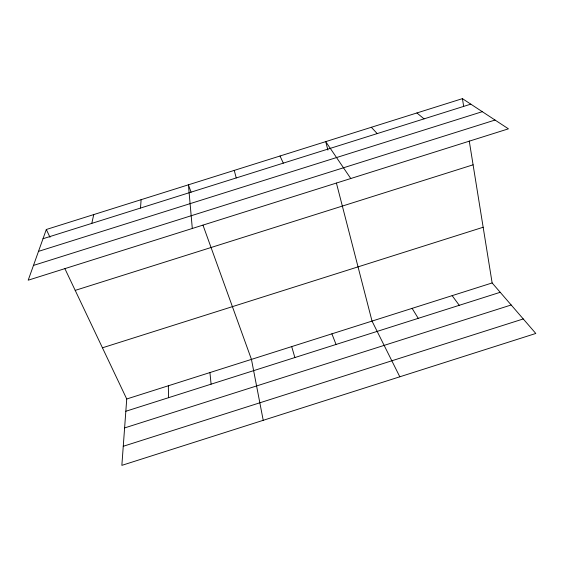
<?xml version="1.0" encoding="UTF-8"?>
<svg xmlns="http://www.w3.org/2000/svg" width="564" height="564" viewBox="0 0 564 564"><rect width="100%" height="100%" fill="white"/><g stroke="black" fill="none" stroke-linecap="round" stroke-linejoin="round"><path stroke-width="0.85" d="M140.492 208.06L141.12 199.684M64.797 268.45L126.731 398.988L121.859 465.356L535.8 333.465L492.139 282.945L469.248 140.979M91.791 223.386L93.751 214.581M46.311 229.499L28.2 280.195L508.432 128.832L462.424 98.644L46.311 229.499L50.006 237.275M124.609 427.928L511.181 304.983M123.262 446.279L523.258 318.949M102.444 347.798L483.158 227.25M126.731 398.988L492.139 282.945M125.835 411.262L500.219 292.293M43.012 238.727L470.806 104.15M38.5 251.368L482.283 111.679M33.473 265.425L495.037 120.047M75.202 290.382L473.09 164.815M416.923 112.955L424.036 118.863M371.352 127.281L377.196 133.597M452.152 295.642L459.258 305.307M350.773 178.52L325.717 141.635L327.903 150.08M412.115 308.36L418.241 318.343M399.813 376.794L372.029 321.085L336.419 183.088M280.019 156.002L283.304 163.137M331.893 333.839L336.045 344.463M191.083 192.204L188.411 184.809L192.31 228.469M202.977 225.142L251.452 359.381L263.219 420.314M291.701 346.599L294.866 357.548M234.25 170.398L236.245 177.942M462.424 98.644L463.678 106.448M209.935 372.564L211.091 384.169M168.361 385.769L168.488 397.705"/></g></svg>
